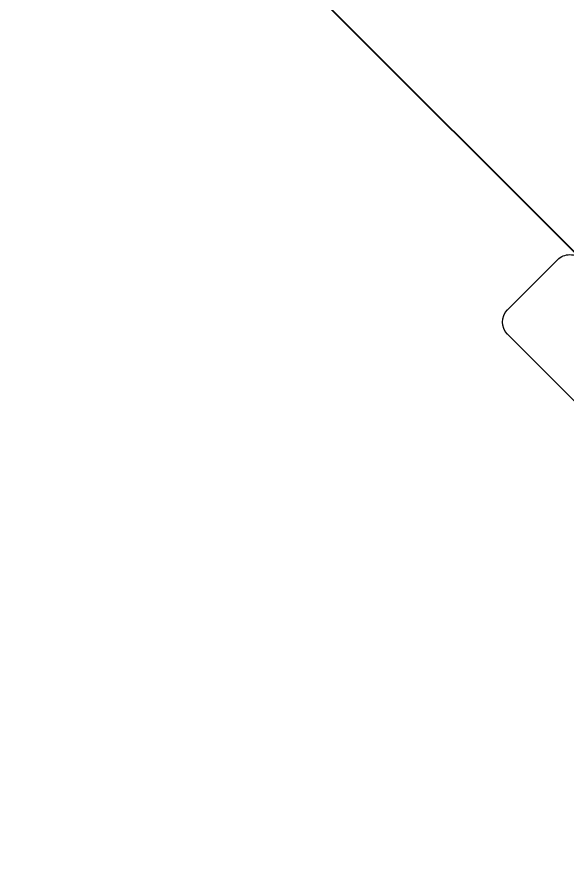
# Model space of a CAD drawing. Header units: inches. Extents: x 129892 to 140765, y 18172 to 24435.
# Drawn here: x 139201.37 to 139225.38, y 21716.2 to 21753.3 of the extents above; entities that cross this region are included whole.
import ezdxf

# ---------------------------------------------------------------- set-up
doc = ezdxf.new("R2010")
doc.units = ezdxf.units.IN
doc.header["$MEASUREMENT"] = 0
doc.header["$PDMODE"] = 66
doc.styles.add('EXCELSIOR', font='dim.shx', dxfattribs={"height": 45})
doc.dimstyles.new('EXCELSIOR', dxfattribs={"dimtxt": 50, "dimasz": 15, "dimexe": 20, "dimexo": 20, "dimgap": 10, "dimtad": 1, "dimdec": 0, "dimtxsty": 'EXCELSIOR', "dimblk": 'OBLIQUE', "dimcen": 2.5, "dimclrd": 1, "dimclre": 1, "dimclrt": 1, "dimadec": 0, "dimazin": 0, "dimtfac": 1, "dimtdec": 0, "dimtofl": 0, "dimtmove": 0, "dimatfit": 3, "dimfxl": 0, "dimlwd": 25, "dimarcsym": 0})

# ---------------------------------------------------------------- blocks, each defined once
blk = doc.blocks.new('_OBLIQUE')
at = {"color": 0, "linetype": 'ByBlock'}
blk.add_line((-0.5, -0.5), (0.5, 0.5), dxfattribs=at)
blk = doc.blocks.new('*D172')
at = {"color": 1, "lineweight": -2}
for p, q in [((138767.475, 22172.985), (138694.006, 22099.516)), ((139237.701, 21702.759), (139164.232, 21629.29))]:
    blk.add_line(p, q, dxfattribs=at)
at = {"color": 1, "lineweight": 25}
blk.add_line((139178.374, 21643.433), (138708.148, 22113.659), dxfattribs=at)
at = {"layer": 'Defpoints', "color": 0}
for p in [(138781.617, 22187.127), (138708.148, 22113.659), (139251.843, 21716.901)]:
    blk.add_point(p, dxfattribs=at)
at = {"color": 1, "lineweight": 25, "xscale": 15, "yscale": 15, "zscale": 15}
for p, rotation in [((138708.148, 22113.659), 135.0000000004422), ((139178.374, 21643.433), 315.0000000004422)]:
    blk.add_blockref('_OBLIQUE', p, dxfattribs=dict(at, rotation=rotation))
at = {"color": 1, "insert": (138966.242, 21901.527), "char_height": 45, "attachment_point": 5, "rotation": 315, "style": 'EXCELSIOR'}
blk.add_mtext('665', dxfattribs=at)
blk = doc.blocks.new('A$C179C3ECE')
at = {"color": 7, "linetype": 'Continuous', "lineweight": 15}
for p, q in [((54.991, 3.85), (54.991, 0.75)), ((54.241, 0), (12.241, 0))]:
    blk.add_line(p, q, dxfattribs=at)
for centre, start, end in [((54.241, 3.85), 0, 90), ((54.241, 0.75), 270, 0)]:
    blk.add_arc(centre, 0.75, start, end, dxfattribs=at)
blk = doc.blocks.new('A$C1EDE62C1')
at = {"color": 144, "linetype": 'Continuous', "lineweight": 0}
for p, q in [((5.388, 24.2), (5.35, 24.162)), ((5.441, 24.2), (5.388, 24.2)), ((9.613, 24.2), (9.559, 24.2)), ((9.65, 24.162), (9.613, 24.2)), ((2.438, 21.25), (2.4, 21.213)), ((2.4, 21.213), (2.4, 21.159)), ((12.6, 21.213), (12.562, 21.25)), ((12.6, 21.159), (12.6, 21.213)), ((2.4, 17.041), (2.4, 16.988)), ((2.4, 16.988), (2.438, 16.95)), ((12.562, 16.95), (12.6, 16.988)), ((12.6, 16.988), (12.6, 17.041)), ((5.35, 14.038), (5.388, 14)), ((5.388, 14), (5.441, 14)), ((9.559, 14), (9.613, 14)), ((9.613, 14), (9.65, 14.038))]:
    blk.add_line(p, q, dxfattribs=at)
at = {"color": 7, "linetype": 'Continuous', "lineweight": 15}
for p, q in [((5.5, 10.808), (5.5, 0.75)), ((9.5, 10.808), (9.5, 5.35)), ((9.5, 9.912), (5.5, 9.912)), ((10.25, 4.6), (54.25, 4.6)), ((55, 3.85), (55, 0.75)), ((54.25, 0), (6.25, 0))]:
    blk.add_line(p, q, dxfattribs=at)
blk.add_circle((7.5, 19.1), 7.5)
for radius in [5.6, 5]:
    blk.add_circle((7.5, 19.1), radius, dxfattribs=at)
for centre, radius, start, end in [((4, 10.808), 1.5, 0, 67.1146), ((11, 10.808), 1.5, 112.8854, 180), ((10.25, 5.35), 0.75, 180, 270), ((54.25, 3.85), 0.75, 0, 90), ((6.25, 0.75), 0.75, 180, 270), ((54.25, 0.75), 0.75, 270, 0)]:
    blk.add_arc(centre, radius, start, end, dxfattribs=at)

msp = doc.modelspace()

# ---------------------------------------------------------------- linework, layer by layer
msp.add_lwpolyline([(139251.843, 21716.901), (138781.617, 22187.127), (138790.809, 22196.32), (139261.035, 21726.094)], close=True)
at = {"color": 252}
msp.add_arc((139262.617, 21713.025), 675.361, 90.420928, 179.30491, dxfattribs=at)

# ---------------------------------------------------------------- block references
at = {"xscale": -1, "rotation": 315}
msp.add_blockref('A$C179C3ECE', (139261.135, 21701.104), dxfattribs=at)
at = {"xscale": -1}
msp.add_blockref('A$C1EDE62C1', (139270.056, 21694.018), dxfattribs=at)

# ---------------------------------------------------------------- dimensions: what is measured, and where the dimension line sits
dim = msp.add_linear_dim(base=(138708.148, 22113.659), p1=(139251.843, 21716.901), p2=(138781.617, 22187.127), angle=135, dimstyle='EXCELSIOR')
dim.commit()
dim.dimension.update_dxf_attribs({"geometry": '*D172', "text_midpoint": (138966.242, 21901.527)})

doc.saveas('drawing.dxf')
